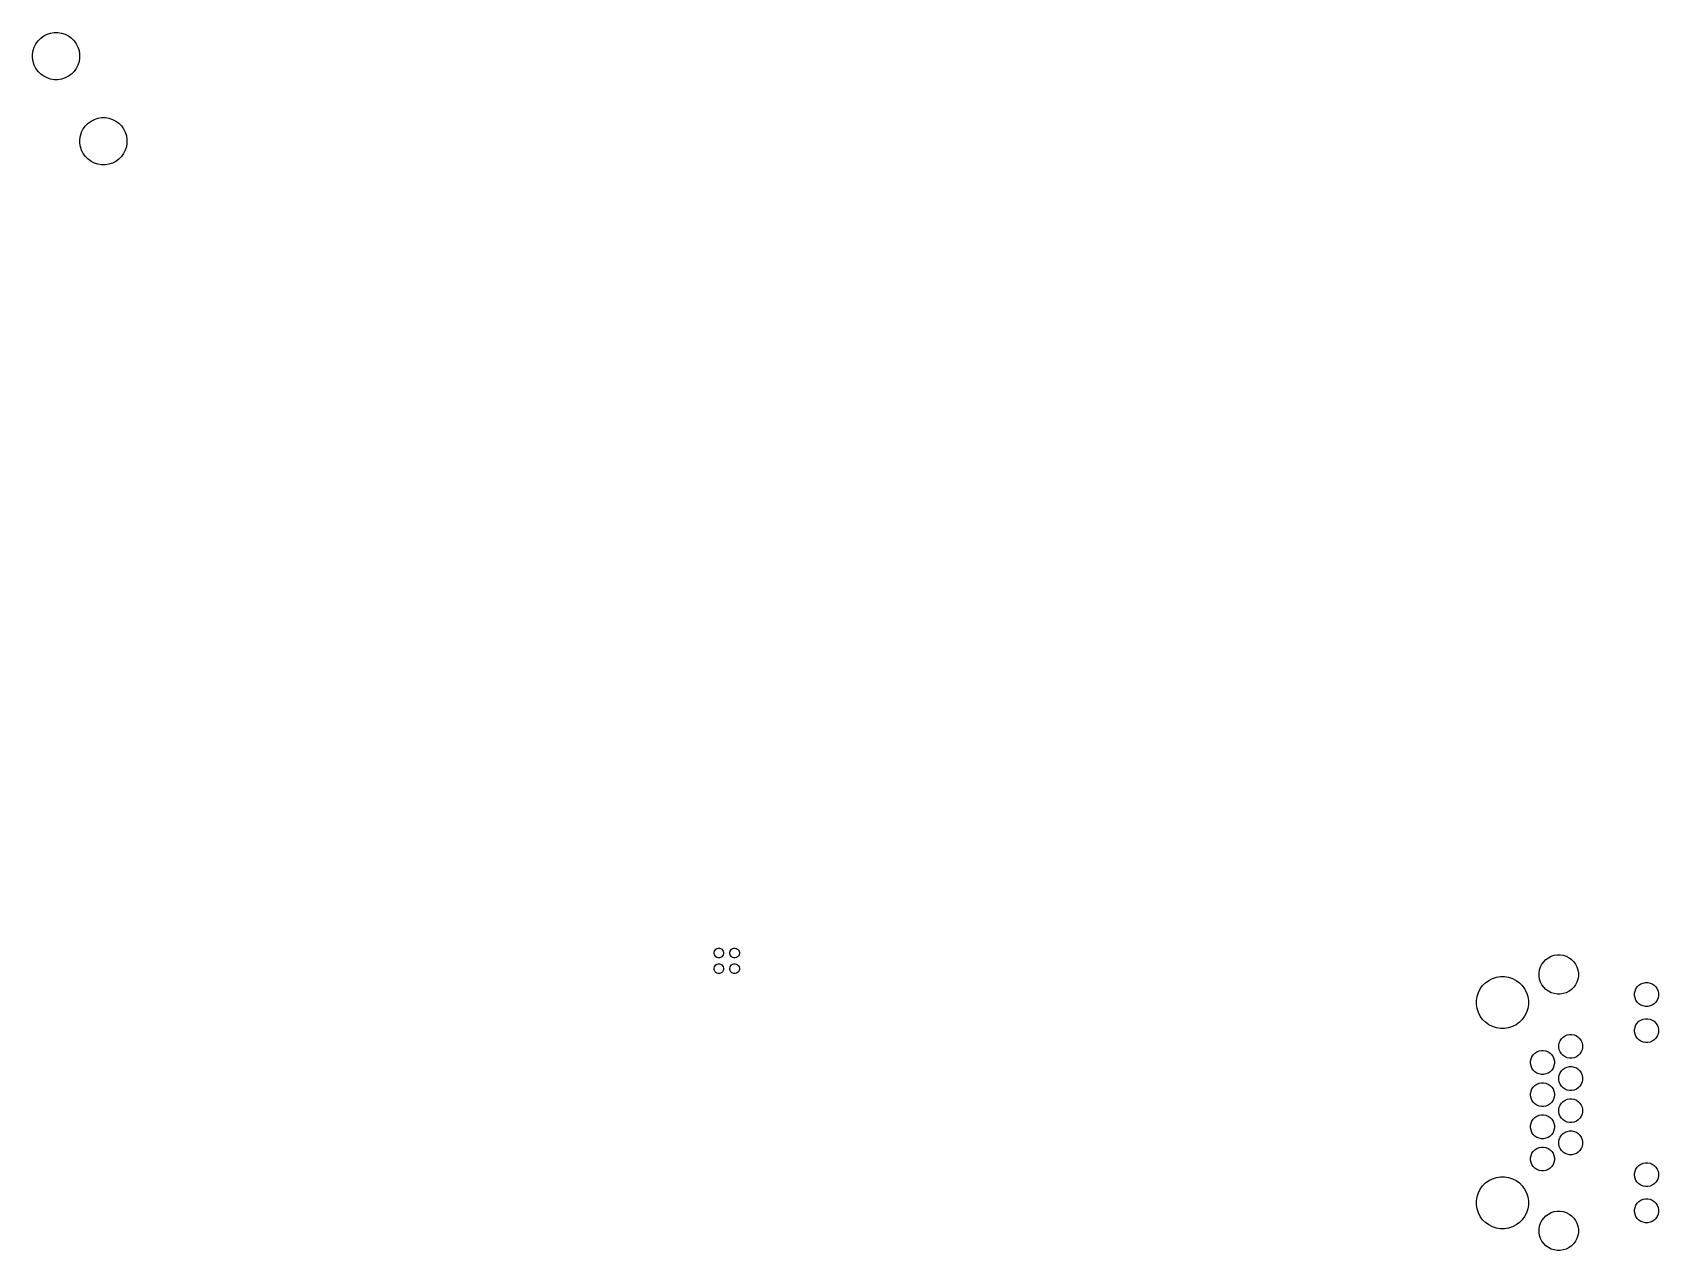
# Model space of a CAD drawing. Header units: inches. Extents: x 7.41 to 16.99, y -6.01 to -1.56.
# Drawn here: x 7.406 to 11.466, y -4.601 to -1.559 of the extents above; entities outside this region: 4.
import ezdxf

# ---------------------------------------------------------------- set-up
doc = ezdxf.new("R2010")
doc.units = ezdxf.units.IN
doc.header["$MEASUREMENT"] = 0
doc.layers.add('B.Mask', color=4, linetype='CONTINUOUS', true_color=0x02ffee)

msp = doc.modelspace()

# ---------------------------------------------------------------- linework, layer by layer
at = {"layer": 'B.Mask', "linetype": 'CONTINUOUS'}
for p, q in [((7.4142, -1.5873), (7.4197, -1.5798)), ((7.4197, -1.5798), (7.4262, -1.5732)), ((7.4262, -1.5732), (7.4337, -1.5678)), ((7.4337, -1.5678), (7.442, -1.5636)), ((7.442, -1.5636), (7.4508, -1.5607)), ((7.4508, -1.5607), (7.4599, -1.5592)), ((7.4599, -1.5592), (7.4692, -1.5592)), ((7.4692, -1.5592), (7.4784, -1.5607)), ((7.4784, -1.5607), (7.4872, -1.5636)), ((7.4872, -1.5636), (7.4954, -1.5678)), ((7.4954, -1.5678), (7.5029, -1.5732)), ((7.5029, -1.5732), (7.5095, -1.5798)), ((7.5095, -1.5798), (7.5149, -1.5873)), ((7.4057, -1.6135), (7.4071, -1.6043)), ((7.4057, -1.6227), (7.4057, -1.6135)), ((7.4071, -1.6319), (7.4057, -1.6227)), ((7.4071, -1.6043), (7.41, -1.5955)), ((7.41, -1.5955), (7.4142, -1.5873)), ((7.5149, -1.5873), (7.5191, -1.5955)), ((7.5191, -1.5955), (7.522, -1.6043)), ((7.522, -1.6043), (7.5234, -1.6135)), ((7.5234, -1.6227), (7.522, -1.6319)), ((7.5234, -1.6135), (7.5234, -1.6227)), ((7.41, -1.6407), (7.4071, -1.6319)), ((7.4142, -1.649), (7.41, -1.6407)), ((7.4197, -1.6565), (7.4142, -1.649)), ((7.4262, -1.663), (7.4197, -1.6565)), ((7.4337, -1.6685), (7.4262, -1.663)), ((7.5029, -1.663), (7.4954, -1.6685)), ((7.5095, -1.6565), (7.5029, -1.663)), ((7.5149, -1.649), (7.5095, -1.6565)), ((7.5191, -1.6407), (7.5149, -1.649)), ((7.522, -1.6319), (7.5191, -1.6407)), ((7.442, -1.6727), (7.4337, -1.6685)), ((7.4508, -1.6755), (7.442, -1.6727)), ((7.4599, -1.677), (7.4508, -1.6755)), ((7.4692, -1.677), (7.4599, -1.677)), ((7.4784, -1.6755), (7.4692, -1.677)), ((7.4872, -1.6727), (7.4784, -1.6755)), ((7.4954, -1.6685), (7.4872, -1.6727)), ((7.5378, -1.7924), (7.5443, -1.7858)), ((7.5443, -1.7858), (7.5518, -1.7804)), ((7.5518, -1.7804), (7.5601, -1.7761)), ((7.5601, -1.7761), (7.5689, -1.7733)), ((7.5689, -1.7733), (7.578, -1.7718)), ((7.578, -1.7718), (7.5873, -1.7718)), ((7.5873, -1.7718), (7.5965, -1.7733)), ((7.5965, -1.7733), (7.6053, -1.7761)), ((7.6053, -1.7761), (7.6135, -1.7804)), ((7.6135, -1.7804), (7.621, -1.7858)), ((7.621, -1.7858), (7.6276, -1.7924)), ((7.5238, -1.8261), (7.5253, -1.8169)), ((7.5238, -1.8353), (7.5238, -1.8261)), ((7.5253, -1.8169), (7.5281, -1.8081)), ((7.5281, -1.8081), (7.5323, -1.7999)), ((7.5323, -1.7999), (7.5378, -1.7924)), ((7.6276, -1.7924), (7.633, -1.7999)), ((7.633, -1.7999), (7.6372, -1.8081)), ((7.6372, -1.8081), (7.6401, -1.8169)), ((7.6401, -1.8169), (7.6416, -1.8261)), ((7.6416, -1.8261), (7.6416, -1.8353)), ((7.5253, -1.8445), (7.5238, -1.8353)), ((7.5281, -1.8533), (7.5253, -1.8445)), ((7.5323, -1.8616), (7.5281, -1.8533)), ((7.5378, -1.8691), (7.5323, -1.8616)), ((7.633, -1.8616), (7.6276, -1.8691)), ((7.6372, -1.8533), (7.633, -1.8616)), ((7.6401, -1.8445), (7.6372, -1.8533)), ((7.6416, -1.8353), (7.6401, -1.8445)), ((7.5443, -1.8756), (7.5378, -1.8691)), ((7.5518, -1.8811), (7.5443, -1.8756)), ((7.5601, -1.8853), (7.5518, -1.8811)), ((7.5689, -1.8881), (7.5601, -1.8853)), ((7.578, -1.8896), (7.5689, -1.8881)), ((7.5873, -1.8896), (7.578, -1.8896)), ((7.5965, -1.8881), (7.5873, -1.8896)), ((7.6053, -1.8853), (7.5965, -1.8881)), ((7.6135, -1.8811), (7.6053, -1.8853)), ((7.621, -1.8756), (7.6135, -1.8811)), ((7.6276, -1.8691), (7.621, -1.8756)), ((9.1074, -3.8561), (9.1082, -3.8531)), ((9.1074, -3.8592), (9.1074, -3.8561)), ((9.1082, -3.8531), (9.1098, -3.8504)), ((9.1098, -3.8504), (9.112, -3.8482)), ((9.112, -3.8482), (9.1147, -3.8466)), ((9.1147, -3.8466), (9.1177, -3.8458)), ((9.1177, -3.8458), (9.1209, -3.8458)), ((9.1209, -3.8458), (9.1239, -3.8466)), ((9.1239, -3.8466), (9.1266, -3.8482)), ((9.1266, -3.8482), (9.1288, -3.8504)), ((9.1288, -3.8504), (9.1304, -3.8531)), ((9.1304, -3.8531), (9.1312, -3.8561)), ((9.1312, -3.8561), (9.1312, -3.8592)), ((9.1468, -3.8561), (9.1476, -3.8531)), ((9.1468, -3.8592), (9.1468, -3.8561)), ((9.1476, -3.8531), (9.1491, -3.8504)), ((9.1491, -3.8504), (9.1514, -3.8482)), ((9.1514, -3.8482), (9.1541, -3.8466)), ((9.1541, -3.8466), (9.1571, -3.8458)), ((9.1571, -3.8458), (9.1602, -3.8458)), ((9.1602, -3.8458), (9.1633, -3.8466)), ((9.1633, -3.8466), (9.166, -3.8482)), ((9.166, -3.8482), (9.1682, -3.8504)), ((9.1682, -3.8504), (9.1698, -3.8531)), ((9.1698, -3.8531), (9.1706, -3.8561)), ((9.1706, -3.8561), (9.1706, -3.8592)), ((9.1082, -3.8623), (9.1074, -3.8592)), ((9.1074, -3.8955), (9.1082, -3.8925)), ((9.1074, -3.8986), (9.1074, -3.8955)), ((9.1098, -3.865), (9.1082, -3.8623)), ((9.1082, -3.8925), (9.1098, -3.8897)), ((9.112, -3.8672), (9.1098, -3.865)), ((9.1098, -3.8897), (9.112, -3.8875)), ((9.1147, -3.8688), (9.112, -3.8672)), ((9.112, -3.8875), (9.1147, -3.886)), ((9.1177, -3.8696), (9.1147, -3.8688)), ((9.1147, -3.886), (9.1177, -3.8851)), ((9.1209, -3.8696), (9.1177, -3.8696)), ((9.1177, -3.8851), (9.1209, -3.8851)), ((9.1239, -3.8688), (9.1209, -3.8696)), ((9.1209, -3.8851), (9.1239, -3.886)), ((9.1266, -3.8672), (9.1239, -3.8688)), ((9.1239, -3.886), (9.1266, -3.8875)), ((9.1288, -3.865), (9.1266, -3.8672)), ((9.1266, -3.8875), (9.1288, -3.8897)), ((9.1304, -3.8623), (9.1288, -3.865)), ((9.1288, -3.8897), (9.1304, -3.8925)), ((9.1312, -3.8592), (9.1304, -3.8623)), ((9.1304, -3.8925), (9.1312, -3.8955)), ((9.1312, -3.8955), (9.1312, -3.8986)), ((9.1476, -3.8623), (9.1468, -3.8592)), ((9.1468, -3.8955), (9.1476, -3.8925)), ((9.1468, -3.8986), (9.1468, -3.8955)), ((9.1491, -3.865), (9.1476, -3.8623)), ((9.1476, -3.8925), (9.1491, -3.8897)), ((9.1514, -3.8672), (9.1491, -3.865)), ((9.1491, -3.8897), (9.1514, -3.8875)), ((9.1541, -3.8688), (9.1514, -3.8672)), ((9.1514, -3.8875), (9.1541, -3.886)), ((9.1571, -3.8696), (9.1541, -3.8688)), ((9.1541, -3.886), (9.1571, -3.8851)), ((9.1602, -3.8696), (9.1571, -3.8696)), ((9.1571, -3.8851), (9.1602, -3.8851)), ((9.1633, -3.8688), (9.1602, -3.8696)), ((9.1602, -3.8851), (9.1633, -3.886)), ((9.166, -3.8672), (9.1633, -3.8688)), ((9.1633, -3.886), (9.166, -3.8875)), ((9.1682, -3.865), (9.166, -3.8672)), ((9.166, -3.8875), (9.1682, -3.8897)), ((9.1698, -3.8623), (9.1682, -3.865)), ((9.1682, -3.8897), (9.1698, -3.8925)), ((9.1706, -3.8592), (9.1698, -3.8623)), ((9.1698, -3.8925), (9.1706, -3.8955)), ((9.1706, -3.8955), (9.1706, -3.8986)), ((11.1687, -3.8999), (11.1711, -3.8926)), ((11.1711, -3.8926), (11.1746, -3.8857)), ((11.1746, -3.8857), (11.1791, -3.8795)), ((11.1791, -3.8795), (11.1846, -3.874)), ((11.1846, -3.874), (11.1908, -3.8695)), ((11.1908, -3.8695), (11.1977, -3.866)), ((11.1977, -3.866), (11.205, -3.8636)), ((11.205, -3.8636), (11.2127, -3.8624)), ((11.2127, -3.8624), (11.2204, -3.8624)), ((11.2204, -3.8624), (11.228, -3.8636)), ((11.228, -3.8636), (11.2354, -3.866)), ((11.2354, -3.866), (11.2422, -3.8695)), ((11.2422, -3.8695), (11.2485, -3.874)), ((11.2485, -3.874), (11.254, -3.8795)), ((11.254, -3.8795), (11.2585, -3.8857)), ((11.2585, -3.8857), (11.262, -3.8926)), ((11.262, -3.8926), (11.2644, -3.8999)), ((9.1082, -3.9016), (9.1074, -3.8986)), ((9.1098, -3.9044), (9.1082, -3.9016)), ((9.112, -3.9066), (9.1098, -3.9044)), ((9.1147, -3.9081), (9.112, -3.9066)), ((9.1177, -3.909), (9.1147, -3.9081)), ((9.1209, -3.909), (9.1177, -3.909)), ((9.1239, -3.9081), (9.1209, -3.909)), ((9.1266, -3.9066), (9.1239, -3.9081)), ((9.1288, -3.9044), (9.1266, -3.9066)), ((9.1304, -3.9016), (9.1288, -3.9044)), ((9.1312, -3.8986), (9.1304, -3.9016)), ((9.1476, -3.9016), (9.1468, -3.8986)), ((9.1491, -3.9044), (9.1476, -3.9016)), ((9.1514, -3.9066), (9.1491, -3.9044)), ((9.1541, -3.9081), (9.1514, -3.9066)), ((9.1571, -3.909), (9.1541, -3.9081)), ((9.1602, -3.909), (9.1571, -3.909)), ((9.1633, -3.9081), (9.1602, -3.909)), ((9.166, -3.9066), (9.1633, -3.9081)), ((9.1682, -3.9044), (9.166, -3.9066)), ((9.1698, -3.9016), (9.1682, -3.9044)), ((9.1706, -3.8986), (9.1698, -3.9016)), ((11.0266, -3.9393), (11.0338, -3.9321)), ((11.0338, -3.9321), (11.042, -3.9261)), ((11.042, -3.9261), (11.0511, -3.9215)), ((11.0511, -3.9215), (11.0608, -3.9183)), ((11.0608, -3.9183), (11.0709, -3.9167)), ((11.0709, -3.9167), (11.0811, -3.9167)), ((11.0811, -3.9167), (11.0911, -3.9183)), ((11.0911, -3.9183), (11.1008, -3.9215)), ((11.1008, -3.9215), (11.1099, -3.9261)), ((11.1099, -3.9261), (11.1182, -3.9321)), ((11.1182, -3.9321), (11.1254, -3.9393)), ((11.1675, -3.9076), (11.1687, -3.8999)), ((11.1675, -3.9153), (11.1675, -3.9076)), ((11.1687, -3.9229), (11.1675, -3.9153)), ((11.1711, -3.9303), (11.1687, -3.9229)), ((11.1746, -3.9371), (11.1711, -3.9303)), ((11.1791, -3.9434), (11.1746, -3.9371)), ((11.2585, -3.9371), (11.254, -3.9434)), ((11.262, -3.9303), (11.2585, -3.9371)), ((11.2644, -3.9229), (11.262, -3.9303)), ((11.2644, -3.8999), (11.2656, -3.9076)), ((11.2656, -3.9153), (11.2644, -3.9229)), ((11.2656, -3.9076), (11.2656, -3.9153)), ((11.4168, -3.9383), (11.4217, -3.935)), ((11.4217, -3.935), (11.4271, -3.9328)), ((11.4271, -3.9328), (11.4329, -3.9316)), ((11.4329, -3.9316), (11.4388, -3.9316)), ((11.4388, -3.9316), (11.4445, -3.9328)), ((11.4445, -3.9328), (11.4499, -3.935)), ((11.4499, -3.935), (11.4548, -3.9383)), ((11.0112, -3.9764), (11.0128, -3.9663)), ((11.0112, -3.9866), (11.0112, -3.9764)), ((11.0128, -3.9663), (11.016, -3.9566)), ((11.016, -3.9566), (11.0206, -3.9476)), ((11.0206, -3.9476), (11.0266, -3.9393)), ((11.1254, -3.9393), (11.1314, -3.9476)), ((11.1314, -3.9476), (11.136, -3.9566)), ((11.136, -3.9566), (11.1391, -3.9663)), ((11.1391, -3.9663), (11.1407, -3.9764)), ((11.1407, -3.9764), (11.1407, -3.9866)), ((11.1846, -3.9488), (11.1791, -3.9434)), ((11.1908, -3.9534), (11.1846, -3.9488)), ((11.1977, -3.9569), (11.1908, -3.9534)), ((11.205, -3.9593), (11.1977, -3.9569)), ((11.2127, -3.9605), (11.205, -3.9593)), ((11.2204, -3.9605), (11.2127, -3.9605)), ((11.228, -3.9593), (11.2204, -3.9605)), ((11.2354, -3.9569), (11.228, -3.9593)), ((11.2422, -3.9534), (11.2354, -3.9569)), ((11.2485, -3.9488), (11.2422, -3.9534)), ((11.254, -3.9434), (11.2485, -3.9488)), ((11.406, -3.9585), (11.4072, -3.9527)), ((11.406, -3.9644), (11.406, -3.9585)), ((11.4072, -3.9701), (11.406, -3.9644)), ((11.4072, -3.9527), (11.4094, -3.9473)), ((11.4094, -3.9755), (11.4072, -3.9701)), ((11.4094, -3.9473), (11.4127, -3.9424)), ((11.4127, -3.9804), (11.4094, -3.9755)), ((11.4127, -3.9424), (11.4168, -3.9383)), ((11.4548, -3.9383), (11.459, -3.9424)), ((11.459, -3.9424), (11.4622, -3.9473)), ((11.4622, -3.9755), (11.459, -3.9804)), ((11.4622, -3.9473), (11.4645, -3.9527)), ((11.4645, -3.9701), (11.4622, -3.9755)), ((11.4645, -3.9527), (11.4656, -3.9585)), ((11.4656, -3.9644), (11.4645, -3.9701)), ((11.4656, -3.9585), (11.4656, -3.9644)), ((11.0128, -3.9967), (11.0112, -3.9866)), ((11.016, -4.0064), (11.0128, -3.9967)), ((11.0206, -4.0154), (11.016, -4.0064)), ((11.0266, -4.0237), (11.0206, -4.0154)), ((11.1314, -4.0154), (11.1254, -4.0237)), ((11.136, -4.0064), (11.1314, -4.0154)), ((11.1391, -3.9967), (11.136, -4.0064)), ((11.1407, -3.9866), (11.1391, -3.9967)), ((11.4168, -3.9845), (11.4127, -3.9804)), ((11.4217, -3.9878), (11.4168, -3.9845)), ((11.4271, -3.9901), (11.4217, -3.9878)), ((11.4329, -3.9912), (11.4271, -3.9901)), ((11.4388, -3.9912), (11.4329, -3.9912)), ((11.4445, -3.9901), (11.4388, -3.9912)), ((11.4499, -3.9878), (11.4445, -3.9901)), ((11.4548, -3.9845), (11.4499, -3.9878)), ((11.459, -3.9804), (11.4548, -3.9845)), ((11.0338, -4.0309), (11.0266, -4.0237)), ((11.042, -4.0369), (11.0338, -4.0309)), ((11.0511, -4.0415), (11.042, -4.0369)), ((11.0608, -4.0447), (11.0511, -4.0415)), ((11.0709, -4.0463), (11.0608, -4.0447)), ((11.0811, -4.0463), (11.0709, -4.0463)), ((11.0911, -4.0447), (11.0811, -4.0463)), ((11.1008, -4.0415), (11.0911, -4.0447)), ((11.1099, -4.0369), (11.1008, -4.0415)), ((11.1182, -4.0309), (11.1099, -4.0369)), ((11.1254, -4.0237), (11.1182, -4.0309)), ((11.406, -4.0486), (11.4072, -4.0429)), ((11.406, -4.0545), (11.406, -4.0486)), ((11.4072, -4.0603), (11.406, -4.0545)), ((11.4072, -4.0429), (11.4094, -4.0375)), ((11.4094, -4.0375), (11.4127, -4.0326)), ((11.4127, -4.0326), (11.4168, -4.0284)), ((11.4168, -4.0284), (11.4217, -4.0252)), ((11.4217, -4.0252), (11.4271, -4.0229)), ((11.4271, -4.0229), (11.4329, -4.0218)), ((11.4329, -4.0218), (11.4388, -4.0218)), ((11.4388, -4.0218), (11.4445, -4.0229)), ((11.4445, -4.0229), (11.4499, -4.0252)), ((11.4499, -4.0252), (11.4548, -4.0284)), ((11.4548, -4.0284), (11.459, -4.0326)), ((11.459, -4.0326), (11.4622, -4.0375)), ((11.4622, -4.0375), (11.4645, -4.0429)), ((11.4645, -4.0429), (11.4656, -4.0486)), ((11.4656, -4.0545), (11.4645, -4.0603)), ((11.4656, -4.0486), (11.4656, -4.0545)), ((11.2167, -4.088), (11.2178, -4.0823)), ((11.2167, -4.0939), (11.2167, -4.088)), ((11.2178, -4.0996), (11.2167, -4.0939)), ((11.2178, -4.0823), (11.2201, -4.0768)), ((11.2201, -4.105), (11.2178, -4.0996)), ((11.2201, -4.0768), (11.2233, -4.072)), ((11.2233, -4.072), (11.2275, -4.0678)), ((11.2275, -4.0678), (11.2324, -4.0646)), ((11.2324, -4.0646), (11.2378, -4.0623)), ((11.2378, -4.0623), (11.2435, -4.0612)), ((11.2435, -4.0612), (11.2494, -4.0612)), ((11.2494, -4.0612), (11.2551, -4.0623)), ((11.2551, -4.0623), (11.2606, -4.0646)), ((11.2606, -4.0646), (11.2654, -4.0678)), ((11.2654, -4.0678), (11.2696, -4.072)), ((11.2696, -4.072), (11.2728, -4.0768)), ((11.2728, -4.0768), (11.2751, -4.0823)), ((11.2751, -4.0996), (11.2728, -4.105)), ((11.2751, -4.0823), (11.2762, -4.088)), ((11.2762, -4.0939), (11.2751, -4.0996)), ((11.2762, -4.088), (11.2762, -4.0939)), ((11.4094, -4.0657), (11.4072, -4.0603)), ((11.4127, -4.0706), (11.4094, -4.0657)), ((11.4168, -4.0747), (11.4127, -4.0706)), ((11.4217, -4.078), (11.4168, -4.0747)), ((11.4271, -4.0802), (11.4217, -4.078)), ((11.4329, -4.0814), (11.4271, -4.0802)), ((11.4388, -4.0814), (11.4329, -4.0814)), ((11.4445, -4.0802), (11.4388, -4.0814)), ((11.4499, -4.078), (11.4445, -4.0802)), ((11.4548, -4.0747), (11.4499, -4.078)), ((11.459, -4.0706), (11.4548, -4.0747)), ((11.4622, -4.0657), (11.459, -4.0706)), ((11.4645, -4.0603), (11.4622, -4.0657)), ((11.1462, -4.1282), (11.1474, -4.1224)), ((11.1462, -4.134), (11.1462, -4.1282)), ((11.1474, -4.1398), (11.1462, -4.134)), ((11.1474, -4.1224), (11.1496, -4.117)), ((11.1496, -4.1452), (11.1474, -4.1398)), ((11.1496, -4.117), (11.1529, -4.1121)), ((11.1529, -4.1121), (11.157, -4.108)), ((11.157, -4.108), (11.1619, -4.1047)), ((11.1619, -4.1047), (11.1673, -4.1025)), ((11.1673, -4.1025), (11.1731, -4.1013)), ((11.1731, -4.1013), (11.1789, -4.1013)), ((11.1789, -4.1013), (11.1847, -4.1025)), ((11.1847, -4.1025), (11.1901, -4.1047)), ((11.1901, -4.1047), (11.195, -4.108)), ((11.195, -4.108), (11.1991, -4.1121)), ((11.1991, -4.1121), (11.2024, -4.117)), ((11.2024, -4.117), (11.2046, -4.1224)), ((11.2046, -4.1398), (11.2024, -4.1452)), ((11.2046, -4.1224), (11.2058, -4.1282)), ((11.2058, -4.134), (11.2046, -4.1398)), ((11.2058, -4.1282), (11.2058, -4.134)), ((11.2233, -4.1099), (11.2201, -4.105)), ((11.2275, -4.1141), (11.2233, -4.1099)), ((11.2324, -4.1173), (11.2275, -4.1141)), ((11.2378, -4.1196), (11.2324, -4.1173)), ((11.2435, -4.1207), (11.2378, -4.1196)), ((11.2494, -4.1207), (11.2435, -4.1207)), ((11.2551, -4.1196), (11.2494, -4.1207)), ((11.2606, -4.1173), (11.2551, -4.1196)), ((11.2654, -4.1141), (11.2606, -4.1173)), ((11.2696, -4.1099), (11.2654, -4.1141)), ((11.2728, -4.105), (11.2696, -4.1099)), ((11.1529, -4.1501), (11.1496, -4.1452)), ((11.157, -4.1542), (11.1529, -4.1501)), ((11.1619, -4.1575), (11.157, -4.1542)), ((11.1673, -4.1597), (11.1619, -4.1575)), ((11.1731, -4.1609), (11.1673, -4.1597)), ((11.1673, -4.1828), (11.1731, -4.1816)), ((11.1789, -4.1609), (11.1731, -4.1609)), ((11.1731, -4.1816), (11.1789, -4.1816)), ((11.1847, -4.1597), (11.1789, -4.1609)), ((11.1789, -4.1816), (11.1847, -4.1828)), ((11.1901, -4.1575), (11.1847, -4.1597)), ((11.195, -4.1542), (11.1901, -4.1575)), ((11.1991, -4.1501), (11.195, -4.1542)), ((11.2024, -4.1452), (11.1991, -4.1501)), ((11.2167, -4.1683), (11.2178, -4.1626)), ((11.2167, -4.1742), (11.2167, -4.1683)), ((11.2178, -4.1799), (11.2167, -4.1742)), ((11.2178, -4.1626), (11.2201, -4.1572)), ((11.2201, -4.1854), (11.2178, -4.1799)), ((11.2201, -4.1572), (11.2233, -4.1523)), ((11.2233, -4.1523), (11.2275, -4.1481)), ((11.2275, -4.1481), (11.2324, -4.1449)), ((11.2324, -4.1449), (11.2378, -4.1426)), ((11.2378, -4.1426), (11.2435, -4.1415)), ((11.2435, -4.1415), (11.2494, -4.1415)), ((11.2494, -4.1415), (11.2551, -4.1426)), ((11.2551, -4.1426), (11.2606, -4.1449)), ((11.2606, -4.1449), (11.2654, -4.1481)), ((11.2654, -4.1481), (11.2696, -4.1523)), ((11.2696, -4.1523), (11.2728, -4.1572)), ((11.2728, -4.1572), (11.2751, -4.1626)), ((11.2751, -4.1799), (11.2728, -4.1854)), ((11.2751, -4.1626), (11.2762, -4.1683)), ((11.2762, -4.1742), (11.2751, -4.1799)), ((11.2762, -4.1683), (11.2762, -4.1742)), ((11.1462, -4.2085), (11.1474, -4.2027)), ((11.1462, -4.2144), (11.1462, -4.2085)), ((11.1474, -4.2201), (11.1462, -4.2144)), ((11.1474, -4.2027), (11.1496, -4.1973)), ((11.1496, -4.2255), (11.1474, -4.2201)), ((11.1496, -4.1973), (11.1529, -4.1924)), ((11.1529, -4.1924), (11.157, -4.1883)), ((11.157, -4.1883), (11.1619, -4.185)), ((11.1619, -4.185), (11.1673, -4.1828)), ((11.1847, -4.1828), (11.1901, -4.185)), ((11.1901, -4.185), (11.195, -4.1883)), ((11.195, -4.1883), (11.1991, -4.1924)), ((11.1991, -4.1924), (11.2024, -4.1973)), ((11.2024, -4.1973), (11.2046, -4.2027)), ((11.2046, -4.2201), (11.2024, -4.2255)), ((11.2046, -4.2027), (11.2058, -4.2085)), ((11.2058, -4.2144), (11.2046, -4.2201)), ((11.2058, -4.2085), (11.2058, -4.2144)), ((11.2233, -4.1902), (11.2201, -4.1854)), ((11.2275, -4.1944), (11.2233, -4.1902)), ((11.2324, -4.1976), (11.2275, -4.1944)), ((11.2378, -4.1999), (11.2324, -4.1976)), ((11.2435, -4.201), (11.2378, -4.1999)), ((11.2378, -4.2229), (11.2435, -4.2218)), ((11.2494, -4.201), (11.2435, -4.201)), ((11.2435, -4.2218), (11.2494, -4.2218)), ((11.2551, -4.1999), (11.2494, -4.201)), ((11.2494, -4.2218), (11.2551, -4.2229)), ((11.2606, -4.1976), (11.2551, -4.1999)), ((11.2654, -4.1944), (11.2606, -4.1976)), ((11.2696, -4.1902), (11.2654, -4.1944)), ((11.2728, -4.1854), (11.2696, -4.1902)), ((11.1529, -4.2304), (11.1496, -4.2255)), ((11.157, -4.2345), (11.1529, -4.2304)), ((11.1619, -4.2378), (11.157, -4.2345)), ((11.1673, -4.2401), (11.1619, -4.2378)), ((11.1731, -4.2412), (11.1673, -4.2401)), ((11.1673, -4.2631), (11.1731, -4.262)), ((11.1789, -4.2412), (11.1731, -4.2412)), ((11.1731, -4.262), (11.1789, -4.262)), ((11.1847, -4.2401), (11.1789, -4.2412)), ((11.1789, -4.262), (11.1847, -4.2631)), ((11.1901, -4.2378), (11.1847, -4.2401)), ((11.195, -4.2345), (11.1901, -4.2378)), ((11.1991, -4.2304), (11.195, -4.2345)), ((11.2024, -4.2255), (11.1991, -4.2304)), ((11.2167, -4.2486), (11.2178, -4.2429)), ((11.2167, -4.2545), (11.2167, -4.2486)), ((11.2178, -4.2603), (11.2167, -4.2545)), ((11.2178, -4.2429), (11.2201, -4.2375)), ((11.2201, -4.2657), (11.2178, -4.2603)), ((11.2201, -4.2375), (11.2233, -4.2326)), ((11.2233, -4.2326), (11.2275, -4.2284)), ((11.2275, -4.2284), (11.2324, -4.2252)), ((11.2324, -4.2252), (11.2378, -4.2229)), ((11.2551, -4.2229), (11.2606, -4.2252)), ((11.2606, -4.2252), (11.2654, -4.2284)), ((11.2654, -4.2284), (11.2696, -4.2326)), ((11.2696, -4.2326), (11.2728, -4.2375)), ((11.2728, -4.2375), (11.2751, -4.2429)), ((11.2751, -4.2603), (11.2728, -4.2657)), ((11.2751, -4.2429), (11.2762, -4.2486)), ((11.2762, -4.2545), (11.2751, -4.2603)), ((11.2762, -4.2486), (11.2762, -4.2545)), ((11.1462, -4.2888), (11.1474, -4.283)), ((11.1462, -4.2947), (11.1462, -4.2888)), ((11.1474, -4.3004), (11.1462, -4.2947)), ((11.1474, -4.283), (11.1496, -4.2776)), ((11.1496, -4.3058), (11.1474, -4.3004)), ((11.1496, -4.2776), (11.1529, -4.2728)), ((11.1529, -4.2728), (11.157, -4.2686)), ((11.157, -4.2686), (11.1619, -4.2653)), ((11.1619, -4.2653), (11.1673, -4.2631)), ((11.1847, -4.2631), (11.1901, -4.2653)), ((11.1901, -4.2653), (11.195, -4.2686)), ((11.195, -4.2686), (11.1991, -4.2728)), ((11.1991, -4.2728), (11.2024, -4.2776)), ((11.2024, -4.2776), (11.2046, -4.283)), ((11.2046, -4.3004), (11.2024, -4.3058)), ((11.2046, -4.283), (11.2058, -4.2888)), ((11.2058, -4.2947), (11.2046, -4.3004)), ((11.2058, -4.2888), (11.2058, -4.2947)), ((11.2233, -4.2706), (11.2201, -4.2657)), ((11.2275, -4.2747), (11.2233, -4.2706)), ((11.2324, -4.278), (11.2275, -4.2747)), ((11.2378, -4.2802), (11.2324, -4.278)), ((11.2324, -4.3055), (11.2378, -4.3033)), ((11.2435, -4.2814), (11.2378, -4.2802)), ((11.2378, -4.3033), (11.2435, -4.3021)), ((11.2494, -4.2814), (11.2435, -4.2814)), ((11.2435, -4.3021), (11.2494, -4.3021)), ((11.2551, -4.2802), (11.2494, -4.2814)), ((11.2494, -4.3021), (11.2551, -4.3033)), ((11.2606, -4.278), (11.2551, -4.2802)), ((11.2551, -4.3033), (11.2606, -4.3055)), ((11.2654, -4.2747), (11.2606, -4.278)), ((11.2696, -4.2706), (11.2654, -4.2747)), ((11.2728, -4.2657), (11.2696, -4.2706)), ((11.1529, -4.3107), (11.1496, -4.3058)), ((11.157, -4.3149), (11.1529, -4.3107)), ((11.1619, -4.3181), (11.157, -4.3149)), ((11.1673, -4.3204), (11.1619, -4.3181)), ((11.1619, -4.3457), (11.1673, -4.3434)), ((11.1731, -4.3215), (11.1673, -4.3204)), ((11.1673, -4.3434), (11.1731, -4.3423)), ((11.1789, -4.3215), (11.1731, -4.3215)), ((11.1731, -4.3423), (11.1789, -4.3423)), ((11.1847, -4.3204), (11.1789, -4.3215)), ((11.1789, -4.3423), (11.1847, -4.3434)), ((11.1901, -4.3181), (11.1847, -4.3204)), ((11.1847, -4.3434), (11.1901, -4.3457)), ((11.195, -4.3149), (11.1901, -4.3181)), ((11.1991, -4.3107), (11.195, -4.3149)), ((11.2024, -4.3058), (11.1991, -4.3107)), ((11.2167, -4.329), (11.2178, -4.3232)), ((11.2167, -4.3348), (11.2167, -4.329)), ((11.2178, -4.3406), (11.2167, -4.3348)), ((11.2178, -4.3232), (11.2201, -4.3178)), ((11.2201, -4.346), (11.2178, -4.3406)), ((11.2201, -4.3178), (11.2233, -4.3129)), ((11.2233, -4.3129), (11.2275, -4.3088)), ((11.2275, -4.3088), (11.2324, -4.3055)), ((11.2606, -4.3055), (11.2654, -4.3088)), ((11.2654, -4.3088), (11.2696, -4.3129)), ((11.2696, -4.3129), (11.2728, -4.3178)), ((11.2728, -4.3178), (11.2751, -4.3232)), ((11.2751, -4.3406), (11.2728, -4.346)), ((11.2751, -4.3232), (11.2762, -4.329)), ((11.2762, -4.3348), (11.2751, -4.3406)), ((11.2762, -4.329), (11.2762, -4.3348)), ((11.1462, -4.3691), (11.1474, -4.3634)), ((11.1462, -4.375), (11.1462, -4.3691)), ((11.1474, -4.3807), (11.1462, -4.375)), ((11.1474, -4.3634), (11.1496, -4.3579)), ((11.1496, -4.3862), (11.1474, -4.3807)), ((11.1496, -4.3579), (11.1529, -4.3531)), ((11.1529, -4.3531), (11.157, -4.3489)), ((11.157, -4.3489), (11.1619, -4.3457)), ((11.1901, -4.3457), (11.195, -4.3489)), ((11.195, -4.3489), (11.1991, -4.3531)), ((11.1991, -4.3531), (11.2024, -4.3579)), ((11.2024, -4.3579), (11.2046, -4.3634)), ((11.2046, -4.3807), (11.2024, -4.3862)), ((11.2046, -4.3634), (11.2058, -4.3691)), ((11.2058, -4.375), (11.2046, -4.3807)), ((11.2058, -4.3691), (11.2058, -4.375)), ((11.2233, -4.3509), (11.2201, -4.346)), ((11.2275, -4.355), (11.2233, -4.3509)), ((11.2324, -4.3583), (11.2275, -4.355)), ((11.2378, -4.3605), (11.2324, -4.3583)), ((11.2435, -4.3617), (11.2378, -4.3605)), ((11.2494, -4.3617), (11.2435, -4.3617)), ((11.2551, -4.3605), (11.2494, -4.3617)), ((11.2606, -4.3583), (11.2551, -4.3605)), ((11.2654, -4.355), (11.2606, -4.3583)), ((11.2696, -4.3509), (11.2654, -4.355)), ((11.2728, -4.346), (11.2696, -4.3509)), ((11.4217, -4.385), (11.4271, -4.3828)), ((11.4271, -4.3828), (11.4329, -4.3816)), ((11.4329, -4.3816), (11.4388, -4.3816)), ((11.4388, -4.3816), (11.4445, -4.3828)), ((11.4445, -4.3828), (11.4499, -4.385)), ((11.042, -4.4261), (11.0511, -4.4215)), ((11.0511, -4.4215), (11.0608, -4.4183)), ((11.0608, -4.4183), (11.0709, -4.4167)), ((11.0709, -4.4167), (11.0811, -4.4167)), ((11.0811, -4.4167), (11.0911, -4.4183)), ((11.0911, -4.4183), (11.1008, -4.4215)), ((11.1008, -4.4215), (11.1099, -4.4261)), ((11.1529, -4.391), (11.1496, -4.3862)), ((11.157, -4.3952), (11.1529, -4.391)), ((11.1619, -4.3984), (11.157, -4.3952)), ((11.1673, -4.4007), (11.1619, -4.3984)), ((11.1731, -4.4018), (11.1673, -4.4007)), ((11.1789, -4.4018), (11.1731, -4.4018)), ((11.1847, -4.4007), (11.1789, -4.4018)), ((11.1901, -4.3984), (11.1847, -4.4007)), ((11.195, -4.3952), (11.1901, -4.3984)), ((11.1991, -4.391), (11.195, -4.3952)), ((11.2024, -4.3862), (11.1991, -4.391)), ((11.406, -4.4085), (11.4072, -4.4027)), ((11.406, -4.4144), (11.406, -4.4085)), ((11.4072, -4.4201), (11.406, -4.4144)), ((11.4072, -4.4027), (11.4094, -4.3973)), ((11.4094, -4.4255), (11.4072, -4.4201)), ((11.4094, -4.3973), (11.4127, -4.3924)), ((11.4127, -4.3924), (11.4168, -4.3883)), ((11.4168, -4.3883), (11.4217, -4.385)), ((11.4499, -4.385), (11.4548, -4.3883)), ((11.4548, -4.3883), (11.459, -4.3924)), ((11.459, -4.3924), (11.4622, -4.3973)), ((11.4622, -4.3973), (11.4645, -4.4027)), ((11.4645, -4.4201), (11.4622, -4.4255)), ((11.4645, -4.4027), (11.4656, -4.4085)), ((11.4656, -4.4144), (11.4645, -4.4201)), ((11.4656, -4.4085), (11.4656, -4.4144)), ((11.0128, -4.4663), (11.016, -4.4566)), ((11.016, -4.4566), (11.0206, -4.4476)), ((11.0206, -4.4476), (11.0266, -4.4393)), ((11.0266, -4.4393), (11.0338, -4.4321)), ((11.0338, -4.4321), (11.042, -4.4261)), ((11.1099, -4.4261), (11.1182, -4.4321)), ((11.1182, -4.4321), (11.1254, -4.4393)), ((11.1254, -4.4393), (11.1314, -4.4476)), ((11.1314, -4.4476), (11.136, -4.4566)), ((11.136, -4.4566), (11.1391, -4.4663)), ((11.4127, -4.4304), (11.4094, -4.4255)), ((11.4168, -4.4345), (11.4127, -4.4304)), ((11.4217, -4.4378), (11.4168, -4.4345)), ((11.4271, -4.4401), (11.4217, -4.4378)), ((11.4329, -4.4412), (11.4271, -4.4401)), ((11.4388, -4.4412), (11.4329, -4.4412)), ((11.4445, -4.4401), (11.4388, -4.4412)), ((11.4499, -4.4378), (11.4445, -4.4401)), ((11.4548, -4.4345), (11.4499, -4.4378)), ((11.459, -4.4304), (11.4548, -4.4345)), ((11.4622, -4.4255), (11.459, -4.4304)), ((11.0112, -4.4764), (11.0128, -4.4663)), ((11.0112, -4.4866), (11.0112, -4.4764)), ((11.0128, -4.4967), (11.0112, -4.4866)), ((11.016, -4.5064), (11.0128, -4.4967)), ((11.0206, -4.5154), (11.016, -4.5064)), ((11.136, -4.5064), (11.1314, -4.5154)), ((11.1391, -4.4967), (11.136, -4.5064)), ((11.1391, -4.4663), (11.1407, -4.4764)), ((11.1407, -4.4866), (11.1391, -4.4967)), ((11.1407, -4.4764), (11.1407, -4.4866)), ((11.1908, -4.5096), (11.1977, -4.5061)), ((11.1977, -4.5061), (11.205, -4.5037)), ((11.205, -4.5037), (11.2127, -4.5025)), ((11.2127, -4.5025), (11.2204, -4.5025)), ((11.2204, -4.5025), (11.228, -4.5037)), ((11.228, -4.5037), (11.2354, -4.5061)), ((11.2354, -4.5061), (11.2422, -4.5096)), ((11.406, -4.4986), (11.4072, -4.4929)), ((11.406, -4.5045), (11.406, -4.4986)), ((11.4072, -4.5103), (11.406, -4.5045)), ((11.4072, -4.4929), (11.4094, -4.4875)), ((11.4094, -4.4875), (11.4127, -4.4826)), ((11.4127, -4.4826), (11.4168, -4.4784)), ((11.4168, -4.4784), (11.4217, -4.4752)), ((11.4217, -4.4752), (11.4271, -4.4729)), ((11.4271, -4.4729), (11.4329, -4.4718)), ((11.4329, -4.4718), (11.4388, -4.4718)), ((11.4388, -4.4718), (11.4445, -4.4729)), ((11.4445, -4.4729), (11.4499, -4.4752)), ((11.4499, -4.4752), (11.4548, -4.4784)), ((11.4548, -4.4784), (11.459, -4.4826)), ((11.459, -4.4826), (11.4622, -4.4875)), ((11.4622, -4.4875), (11.4645, -4.4929)), ((11.4645, -4.4929), (11.4656, -4.4986)), ((11.4656, -4.5045), (11.4645, -4.5103)), ((11.4656, -4.4986), (11.4656, -4.5045)), ((11.0266, -4.5237), (11.0206, -4.5154)), ((11.0338, -4.5309), (11.0266, -4.5237)), ((11.042, -4.5369), (11.0338, -4.5309)), ((11.0511, -4.5415), (11.042, -4.5369)), ((11.0608, -4.5447), (11.0511, -4.5415)), ((11.0709, -4.5463), (11.0608, -4.5447)), ((11.0811, -4.5463), (11.0709, -4.5463)), ((11.0911, -4.5447), (11.0811, -4.5463)), ((11.1008, -4.5415), (11.0911, -4.5447)), ((11.1099, -4.5369), (11.1008, -4.5415)), ((11.1182, -4.5309), (11.1099, -4.5369)), ((11.1254, -4.5237), (11.1182, -4.5309)), ((11.1314, -4.5154), (11.1254, -4.5237)), ((11.1675, -4.5477), (11.1687, -4.5401)), ((11.1687, -4.5401), (11.1711, -4.5327)), ((11.1711, -4.5327), (11.1746, -4.5259)), ((11.1746, -4.5259), (11.1791, -4.5196)), ((11.1791, -4.5196), (11.1846, -4.5142)), ((11.1846, -4.5142), (11.1908, -4.5096)), ((11.2422, -4.5096), (11.2485, -4.5142)), ((11.2485, -4.5142), (11.254, -4.5196)), ((11.254, -4.5196), (11.2585, -4.5259)), ((11.2585, -4.5259), (11.262, -4.5327)), ((11.262, -4.5327), (11.2644, -4.5401)), ((11.2644, -4.5401), (11.2656, -4.5477)), ((11.4094, -4.5157), (11.4072, -4.5103)), ((11.4127, -4.5206), (11.4094, -4.5157)), ((11.4168, -4.5247), (11.4127, -4.5206)), ((11.4217, -4.528), (11.4168, -4.5247)), ((11.4271, -4.5302), (11.4217, -4.528)), ((11.4329, -4.5314), (11.4271, -4.5302)), ((11.4388, -4.5314), (11.4329, -4.5314)), ((11.4445, -4.5302), (11.4388, -4.5314)), ((11.4499, -4.528), (11.4445, -4.5302)), ((11.4548, -4.5247), (11.4499, -4.528)), ((11.459, -4.5206), (11.4548, -4.5247)), ((11.4622, -4.5157), (11.459, -4.5206)), ((11.4645, -4.5103), (11.4622, -4.5157)), ((11.1675, -4.5554), (11.1675, -4.5477)), ((11.1687, -4.5631), (11.1675, -4.5554)), ((11.1711, -4.5704), (11.1687, -4.5631)), ((11.1746, -4.5773), (11.1711, -4.5704)), ((11.1791, -4.5835), (11.1746, -4.5773)), ((11.1846, -4.589), (11.1791, -4.5835)), ((11.254, -4.5835), (11.2485, -4.589)), ((11.2585, -4.5773), (11.254, -4.5835)), ((11.262, -4.5704), (11.2585, -4.5773)), ((11.2644, -4.5631), (11.262, -4.5704)), ((11.2656, -4.5554), (11.2644, -4.5631)), ((11.2656, -4.5477), (11.2656, -4.5554)), ((11.1908, -4.5935), (11.1846, -4.589)), ((11.1977, -4.597), (11.1908, -4.5935)), ((11.205, -4.5994), (11.1977, -4.597)), ((11.2127, -4.6006), (11.205, -4.5994)), ((11.2204, -4.6006), (11.2127, -4.6006)), ((11.228, -4.5994), (11.2204, -4.6006)), ((11.2354, -4.597), (11.228, -4.5994)), ((11.2422, -4.5935), (11.2354, -4.597)), ((11.2485, -4.589), (11.2422, -4.5935)), ((16.8748, -6.0108), (16.8748, -5.8119)), ((16.8748, -5.8119), (16.9946, -5.8119)), ((16.9946, -5.8119), (16.9946, -6.0108)), ((16.9946, -6.0108), (16.8748, -6.0108))]:
    msp.add_line(p, q, dxfattribs=at)

doc.saveas('drawing.dxf')
